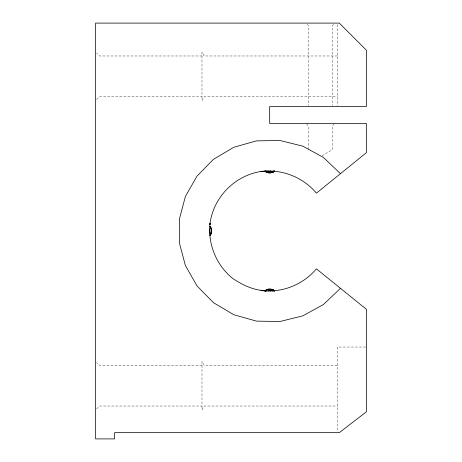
<?xml version="1.0" encoding="UTF-8"?>
<svg xmlns="http://www.w3.org/2000/svg" width="462" height="462" viewBox="0 0 462 462"><rect width="100%" height="100%" fill="white"/><g stroke="black" fill="none" stroke-linecap="round" stroke-linejoin="round"><path stroke-width="0.35" stroke-dasharray="2.31 1.73" d="M96.593 99.492L99.492 96.593L201.992 96.593M333.547 24.411L332.236 25.716L332.236 105.781M334.251 123.926L332.236 125.941L332.236 149.873L322.13 155.706M96.593 408.922L99.492 406.023L201.992 406.023M201.992 55.977L99.492 55.977L96.593 53.078M337.37 55.977L204.221 55.977L201.992 52.108L201.992 100.456L204.221 96.593L337.37 96.593M365.667 347.037L337.37 347.037L337.37 431.953M201.992 365.407L99.492 365.407L96.593 362.508M337.37 365.407L204.221 365.407L201.992 361.544L201.992 409.892L204.221 406.023L337.37 406.023M307.155 24.411L308.46 25.716L308.46 105.781M306.445 123.926L308.46 125.941L308.46 149.873M337.37 24.538L337.37 105.821"/><path stroke-width="0.69" d="M209.973 229.013L209.973 232.987L210.655 232.987L210.222 234.234L210.655 234.234C209.078 237.272 212.26 232.276 211.66 231C212.26 229.724 209.078 224.728 210.655 227.766L210.222 227.766M210.089 235.429C212.122 232.969 212.122 229.031 210.089 226.571M266.147 170.963L266.447 171.541L267.694 171.974L267.694 171.298L270.351 171.494L270.674 170.865M273.209 170.963L272.909 171.974L274.509 171.05C271.933 173.637 267.388 173.516 264.761 171.061L267.896 172.759L266.222 172.107M266.147 291.037L266.447 290.026L264.847 290.95C267.429 288.363 271.968 288.479 274.595 290.939L271.46 289.241L273.134 289.893M268.688 291.135L269.011 290.506L271.662 290.702L271.662 290.026L272.909 290.459L273.209 291.037M210.17 235.372L210.874 234.234M209.979 234.015L210.655 232.987M210.025 235.123L210.655 234.234M273.804 170.998L272.909 171.974L274.243 171.032M265.552 291.002L266.447 290.026L265.113 290.968M340.471 288.323L323.423 304.545L302.789 315.858L279.949 321.506L256.422 321.119L233.778 314.714L213.531 302.726L197.031 285.955L185.377 265.511L179.354 242.764L179.354 219.236L185.377 196.489L197.031 176.045L213.531 159.275L233.778 147.286L256.422 140.881L279.949 140.494L302.789 146.142L323.423 157.455L340.471 173.677M266.447 171.541L266.447 171.974L264.847 171.05C267.446 173.602 271.951 173.487 274.595 171.061L271.46 172.759L273.134 172.107M266.447 289.807L264.761 290.939L267.896 289.241M266.222 289.893C268.855 288.542 272.355 288.837 274.509 290.95L272.909 290.026L272.909 290.459M260.926 171.5C234.8 175.583 213.692 197.043 210.043 223.233L209.979 224.642L210.043 223.233C207.681 244.052 216.326 265.171 232.605 278.361C242.608 285.158 254.083 290.546 266.366 290.771L260.926 290.5C281.704 293.203 302.962 284.91 316.418 268.849L366.378 309.303L366.378 411.827L339.299 432.663L114.576 432.663L114.576 438.9L95.622 438.9L95.622 23.1L339.299 23.1L366.378 50.173L366.378 106.503L269.681 106.503L269.681 123.423L366.378 123.423L366.378 152.697L316.418 193.151C302.962 177.09 281.704 168.797 260.926 171.5L263.484 171.206M270.351 171.494L271.662 171.298M267.694 290.702L269.011 290.506M266.661 171.298L267.694 171.974L266.874 170.923M272.695 290.702L271.662 290.026L272.482 291.077M265.113 171.032L266.447 171.974L265.552 170.998M274.243 290.968L272.909 290.026L273.804 291.002M210.025 226.877L210.655 227.766M210.17 226.628L210.874 227.766M268.688 170.865L269.011 171.494M270.351 290.506L270.674 291.135M211.44 229.216L210.782 227.541"/></g></svg>
